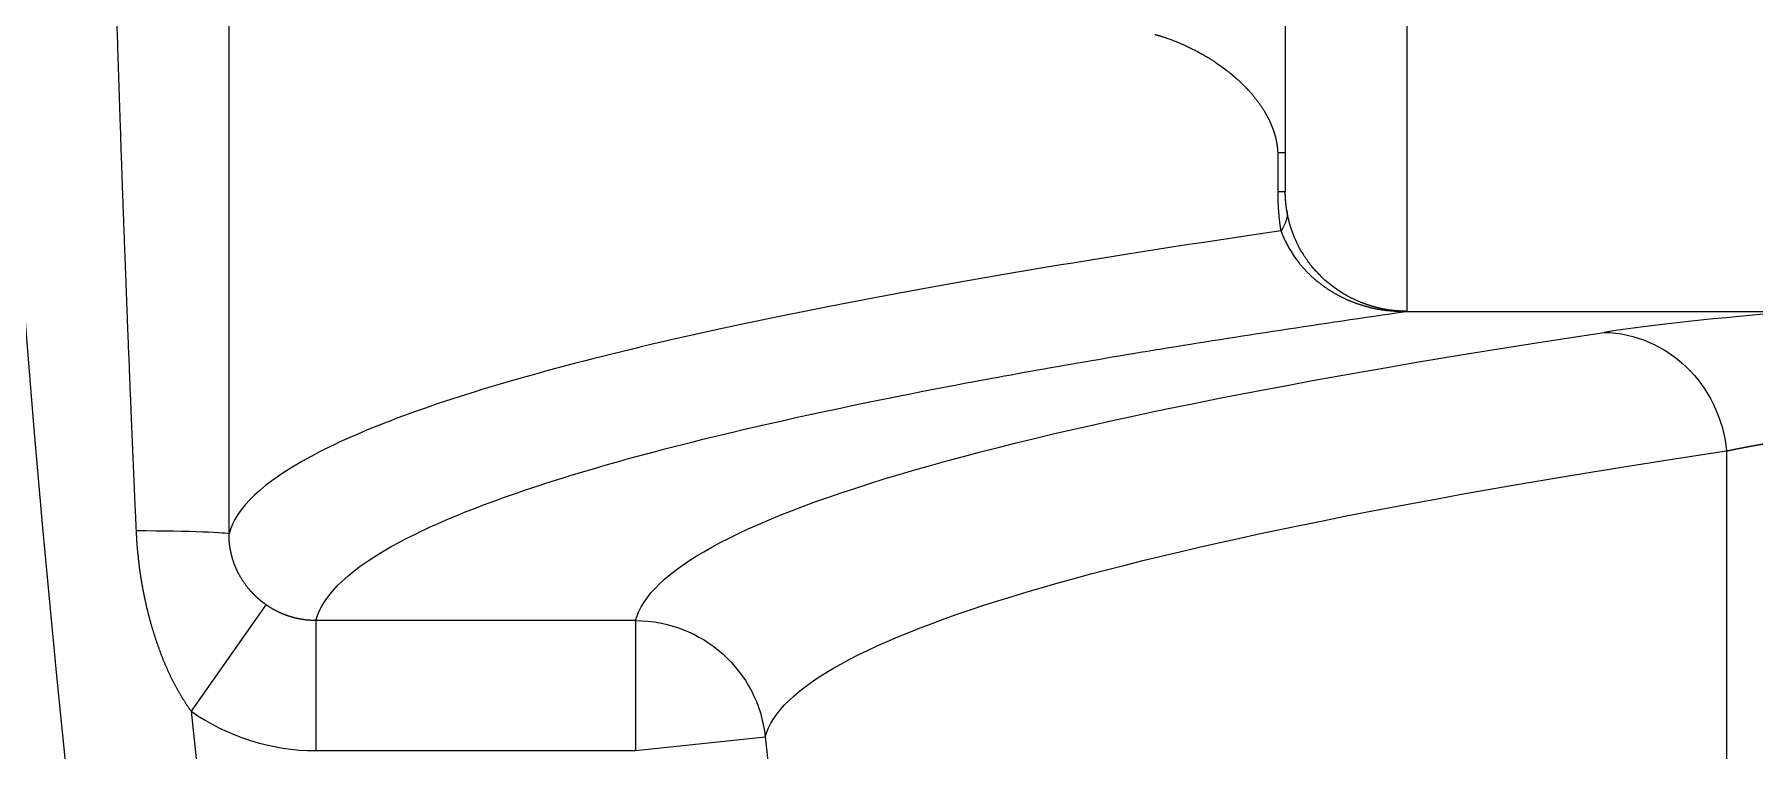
# Model space of a CAD drawing. Header units: millimetres. Extents: x 4664 to 8864, y -38 to 2932.
# Drawn here: x 8079.03 to 8096.26, y 2195.57 to 2202.75 of the extents above; entities that cross this region are included whole.
import ezdxf

# ---------------------------------------------------------------- set-up
doc = ezdxf.new("R2010")
doc.units = ezdxf.units.MM

msp = doc.modelspace()

# ---------------------------------------------------------------- linework, layer by layer
at = {"lineweight": 5}
for p, q in [((8092.779, 2199.975), (8092.779, 2228.386)), ((8091.56, 2227.187), (8091.56, 2201.174)), ((8091.56, 2201.564), (8091.484, 2201.564)), ((8091.484, 2201.564), (8091.484, 2201.174)), ((8091.56, 2201.174), (8091.484, 2201.174)), ((8095.98, 2198.576), (8095.98, 2154.059)), ((8081.351, 2197.034), (8080.601, 2195.967)), ((8081.852, 2196.876), (8081.852, 2195.571)), ((8085.053, 2196.876), (8081.852, 2196.876)), ((8085.053, 2196.876), (8085.053, 2195.571)), ((8081.852, 2195.571), (8085.053, 2195.571)), ((8085.053, 2195.571), (8086.351, 2195.709))]:
    msp.add_line(p, q, dxfattribs=at)
for radius, start, end in [(182.774, 159.96842, 200.03158), (181.468, 185.76036, 200.03158), (175.775, 186.0323, 200.00117)]:
    msp.add_arc((8261.153, 2214.181), radius, start, end, dxfattribs=at)
at = {"lineweight": 5, "extrusion": (0, 0, -1)}
for centre, major_axis, ratio, start_param, end_param in [((8090.285, 2200.78), (-1.29, -0.206), 0.402371, 3.144489, 3.519237), ((8092.717, 2198.672), (-0.028, -1.306), 0.064701, 3.195335, 3.203246), ((8092.771, 2200.844), (0.124, -0.862), 0.938236, 0.151845, 0.178655), ((8261.153, 2196.744), (176.118, 0), 0.052336, 3.15581, 3.475337), ((8094.753, 2198.46), (0.195, -1.291), 0.943527, 3.300231, 4.764875), ((8261.153, 2195.579), (-174.819, 0), 0.052336, 0.014217, 0.333745), ((8079.675, 2197.744), (-1.306, 0), 0.027253, 1.861945, 3.128005), ((8085.053, 2195.571), (1.26, -0.342), 0.998529, 4.447498, 5.912142)]:
    msp.add_ellipse(centre, major_axis=major_axis, ratio=ratio, start_param=start_param, end_param=end_param, dxfattribs=at)
at = {"lineweight": 5}
for points, knots in [([(8079.807, 2204.598), (8079.808, 2204.57), (8079.809, 2204.515), (8079.811, 2204.432), (8079.814, 2204.349), (8079.816, 2204.267), (8079.818, 2204.184), (8079.82, 2204.102), (8079.823, 2204.019), (8079.825, 2203.937), (8079.827, 2203.855), (8079.83, 2203.772), (8079.832, 2203.69), (8079.834, 2203.608), (8079.837, 2203.526), (8079.839, 2203.444), (8079.842, 2203.362), (8079.844, 2203.28), (8079.846, 2203.198), (8079.849, 2203.116), (8079.851, 2203.035), (8079.854, 2202.953), (8079.856, 2202.871), (8079.859, 2202.79), (8079.862, 2202.708), (8079.864, 2202.627), (8079.867, 2202.546), (8079.869, 2202.464), (8079.872, 2202.383), (8079.875, 2202.302), (8079.877, 2202.221), (8079.88, 2202.14), (8079.883, 2202.059), (8079.885, 2201.978), (8079.888, 2201.897), (8079.891, 2201.816), (8079.894, 2201.736), (8079.896, 2201.655), (8079.899, 2201.574), (8079.902, 2201.494), (8079.905, 2201.413), (8079.907, 2201.333), (8079.91, 2201.253), (8079.913, 2201.172), (8079.916, 2201.092), (8079.919, 2201.012), (8079.922, 2200.932), (8079.925, 2200.852), (8079.928, 2200.772), (8079.931, 2200.692), (8079.934, 2200.612), (8079.937, 2200.532), (8079.94, 2200.452), (8079.943, 2200.373), (8079.946, 2200.293), (8079.949, 2200.213), (8079.952, 2200.134), (8079.955, 2200.055), (8079.958, 2199.975), (8079.961, 2199.896), (8079.964, 2199.817), (8079.967, 2199.737), (8079.97, 2199.658), (8079.973, 2199.579), (8079.977, 2199.5), (8079.98, 2199.421), (8079.983, 2199.342), (8079.986, 2199.264), (8079.989, 2199.185), (8079.993, 2199.106), (8079.996, 2199.027), (8079.999, 2198.949), (8080.002, 2198.87), (8080.006, 2198.792), (8080.009, 2198.713), (8080.012, 2198.635), (8080.016, 2198.557), (8080.019, 2198.479), (8080.022, 2198.401), (8080.026, 2198.322), (8080.029, 2198.244), (8080.032, 2198.166), (8080.036, 2198.089), (8080.039, 2198.011), (8080.043, 2197.933), (8080.046, 2197.855), (8080.049, 2197.803), (8080.05, 2197.778)], [0, 0, 0, 0, 0.01214, 0.024271, 0.036393, 0.048506, 0.06061, 0.072705, 0.084792, 0.096869, 0.108937, 0.120996, 0.133046, 0.145088, 0.15712, 0.169144, 0.181158, 0.193164, 0.20516, 0.217148, 0.229126, 0.241096, 0.253057, 0.265009, 0.276951, 0.288885, 0.30081, 0.312726, 0.324633, 0.336532, 0.348421, 0.360301, 0.372172, 0.384035, 0.395888, 0.407733, 0.419569, 0.431395, 0.443213, 0.455022, 0.466822, 0.478613, 0.490395, 0.502168, 0.513932, 0.525688, 0.537434, 0.549172, 0.5609, 0.57262, 0.584331, 0.596033, 0.607726, 0.61941, 0.631085, 0.642751, 0.654409, 0.666057, 0.677697, 0.689328, 0.700949, 0.712562, 0.724166, 0.735762, 0.747348, 0.758925, 0.770494, 0.782053, 0.793604, 0.805146, 0.816679, 0.828203, 0.839718, 0.851224, 0.862722, 0.874211, 0.88569, 0.897161, 0.908623, 0.920076, 0.931521, 0.942956, 0.954382, 0.9658, 0.977209, 0.988609, 1, 1, 1, 1]), ([(8080.981, 2197.744), (8080.981, 2197.767), (8080.981, 2197.813), (8080.981, 2197.882), (8080.981, 2197.951), (8080.981, 2198.021), (8080.981, 2198.091), (8080.981, 2198.161), (8080.981, 2198.231), (8080.981, 2198.302), (8080.981, 2198.372), (8080.981, 2198.443), (8080.981, 2198.514), (8080.981, 2198.585), (8080.981, 2198.657), (8080.981, 2198.728), (8080.981, 2198.8), (8080.981, 2198.872), (8080.981, 2198.944), (8080.981, 2199.017), (8080.981, 2199.089), (8080.981, 2199.162), (8080.981, 2199.235), (8080.981, 2199.308), (8080.981, 2199.382), (8080.981, 2199.569), (8080.981, 2199.873), (8080.981, 2200.297), (8080.981, 2200.729), (8080.982, 2201.298), (8080.982, 2202.015), (8080.982, 2202.652), (8080.982, 2203.079), (8080.982, 2203.283), (8080.982, 2203.491), (8080.982, 2203.702), (8080.982, 2203.919), (8080.982, 2204.139), (8080.982, 2204.363), (8080.982, 2204.515), (8080.982, 2204.591)], [0, 0, 0, 0, 0.010091, 0.020211, 0.030359, 0.040535, 0.05074, 0.060972, 0.071233, 0.081523, 0.09184, 0.102186, 0.112561, 0.122963, 0.133394, 0.143853, 0.154341, 0.164856, 0.1754, 0.185973, 0.196573, 0.207202, 0.21786, 0.228545, 0.239259, 0.250001, 0.3106, 0.372466, 0.4356, 0.5, 0.621652, 0.75, 0.779093, 0.808802, 0.839127, 0.870069, 0.901627, 0.933802, 0.966593, 1, 1, 1, 1]), ([(8090.254, 2202.751), (8090.255, 2202.75), (8090.258, 2202.75), (8090.262, 2202.748), (8090.268, 2202.747), (8090.274, 2202.745), (8090.283, 2202.742), (8090.292, 2202.74), (8090.303, 2202.736), (8090.315, 2202.733), (8090.328, 2202.728), (8090.342, 2202.724), (8090.358, 2202.718), (8090.375, 2202.713), (8090.393, 2202.706), (8090.413, 2202.699), (8090.434, 2202.691), (8090.456, 2202.682), (8090.479, 2202.673), (8090.504, 2202.663), (8090.53, 2202.651), (8090.554, 2202.64), (8090.576, 2202.631), (8090.594, 2202.622), (8090.612, 2202.613), (8090.63, 2202.604), (8090.647, 2202.596), (8090.664, 2202.587), (8090.681, 2202.578), (8090.697, 2202.569), (8090.713, 2202.56), (8090.729, 2202.552), (8090.744, 2202.543), (8090.759, 2202.534), (8090.774, 2202.525), (8090.789, 2202.517), (8090.803, 2202.508), (8090.816, 2202.499), (8090.83, 2202.491), (8090.843, 2202.482), (8090.855, 2202.474), (8090.882, 2202.456), (8090.921, 2202.429), (8090.972, 2202.391), (8091.02, 2202.352), (8091.065, 2202.314), (8091.108, 2202.275), (8091.148, 2202.236), (8091.181, 2202.201), (8091.208, 2202.171), (8091.231, 2202.145), (8091.252, 2202.119), (8091.273, 2202.093), (8091.292, 2202.067), (8091.31, 2202.041), (8091.328, 2202.015), (8091.34, 2201.996), (8091.347, 2201.985), (8091.349, 2201.982), (8091.351, 2201.978), (8091.353, 2201.975), (8091.354, 2201.972), (8091.356, 2201.968), (8091.358, 2201.965), (8091.36, 2201.962), (8091.362, 2201.959), (8091.364, 2201.955), (8091.366, 2201.952), (8091.368, 2201.949), (8091.37, 2201.945), (8091.371, 2201.942), (8091.373, 2201.939), (8091.375, 2201.935), (8091.377, 2201.932), (8091.379, 2201.929), (8091.38, 2201.926), (8091.382, 2201.922), (8091.384, 2201.919), (8091.385, 2201.916), (8091.387, 2201.912), (8091.389, 2201.909), (8091.39, 2201.906), (8091.392, 2201.902), (8091.394, 2201.899), (8091.395, 2201.896), (8091.397, 2201.893), (8091.399, 2201.889), (8091.4, 2201.886), (8091.402, 2201.883), (8091.403, 2201.879), (8091.405, 2201.876), (8091.406, 2201.873), (8091.408, 2201.869), (8091.409, 2201.866), (8091.411, 2201.863), (8091.412, 2201.86), (8091.414, 2201.856), (8091.415, 2201.853), (8091.416, 2201.85), (8091.418, 2201.846), (8091.419, 2201.843), (8091.421, 2201.84), (8091.422, 2201.836), (8091.423, 2201.833), (8091.425, 2201.83), (8091.426, 2201.827), (8091.427, 2201.823), (8091.429, 2201.82), (8091.43, 2201.817), (8091.431, 2201.813), (8091.432, 2201.81), (8091.434, 2201.807), (8091.435, 2201.804), (8091.436, 2201.8), (8091.437, 2201.797), (8091.438, 2201.794), (8091.439, 2201.791), (8091.441, 2201.787), (8091.442, 2201.784), (8091.443, 2201.781), (8091.444, 2201.777), (8091.445, 2201.774), (8091.446, 2201.771), (8091.447, 2201.768), (8091.448, 2201.764), (8091.449, 2201.761), (8091.45, 2201.758), (8091.451, 2201.755), (8091.452, 2201.751), (8091.453, 2201.748), (8091.454, 2201.745), (8091.455, 2201.742), (8091.456, 2201.738), (8091.457, 2201.735), (8091.458, 2201.732), (8091.459, 2201.729), (8091.459, 2201.726), (8091.46, 2201.722), (8091.461, 2201.719), (8091.462, 2201.716), (8091.463, 2201.713), (8091.463, 2201.709), (8091.464, 2201.706), (8091.465, 2201.703), (8091.466, 2201.7), (8091.466, 2201.697), (8091.467, 2201.694), (8091.468, 2201.69), (8091.469, 2201.687), (8091.469, 2201.684), (8091.47, 2201.681), (8091.47, 2201.678), (8091.471, 2201.674), (8091.472, 2201.671), (8091.472, 2201.668), (8091.473, 2201.665), (8091.473, 2201.662), (8091.474, 2201.659), (8091.475, 2201.656), (8091.475, 2201.652), (8091.476, 2201.649), (8091.476, 2201.646), (8091.477, 2201.643), (8091.477, 2201.64), (8091.477, 2201.637), (8091.478, 2201.634), (8091.478, 2201.631), (8091.479, 2201.627), (8091.479, 2201.624), (8091.479, 2201.621), (8091.48, 2201.618), (8091.48, 2201.615), (8091.48, 2201.612), (8091.481, 2201.609), (8091.481, 2201.606), (8091.481, 2201.603), (8091.482, 2201.6), (8091.482, 2201.597), (8091.482, 2201.594), (8091.482, 2201.591), (8091.483, 2201.588), (8091.483, 2201.585), (8091.483, 2201.582), (8091.483, 2201.579), (8091.483, 2201.576), (8091.483, 2201.573), (8091.483, 2201.57), (8091.484, 2201.567), (8091.484, 2201.565), (8091.484, 2201.564)], [0, 0, 0, 0, 0.00255, 0.006145, 0.010785, 0.016471, 0.023202, 0.030979, 0.039801, 0.04967, 0.060586, 0.072549, 0.085559, 0.099617, 0.114723, 0.130878, 0.148082, 0.166336, 0.18564, 0.205996, 0.227403, 0.249862, 0.265012, 0.279882, 0.294472, 0.308783, 0.322814, 0.336565, 0.350035, 0.363226, 0.376136, 0.388766, 0.401115, 0.413184, 0.424971, 0.436478, 0.447705, 0.45865, 0.469314, 0.479697, 0.489799, 0.499619, 0.542288, 0.582644, 0.620688, 0.656417, 0.689831, 0.72093, 0.749714, 0.768005, 0.785533, 0.802298, 0.818302, 0.833546, 0.848031, 0.861757, 0.874729, 0.876324, 0.877909, 0.879483, 0.881046, 0.882599, 0.884141, 0.885672, 0.887193, 0.888703, 0.890203, 0.891692, 0.89317, 0.894638, 0.896095, 0.897542, 0.898978, 0.900403, 0.901818, 0.903223, 0.904616, 0.906, 0.907373, 0.908735, 0.910087, 0.911428, 0.912759, 0.914079, 0.915389, 0.916689, 0.917978, 0.919257, 0.920525, 0.921783, 0.92303, 0.924267, 0.925494, 0.92671, 0.927916, 0.929112, 0.930297, 0.931472, 0.932637, 0.933792, 0.934936, 0.93607, 0.937194, 0.938307, 0.939411, 0.940504, 0.941587, 0.94266, 0.943723, 0.944776, 0.945819, 0.946851, 0.947874, 0.948887, 0.949889, 0.950882, 0.951865, 0.952838, 0.953801, 0.954754, 0.955697, 0.956631, 0.957555, 0.958469, 0.959373, 0.960268, 0.961153, 0.962028, 0.962894, 0.96375, 0.964597, 0.965435, 0.966263, 0.967081, 0.967891, 0.968691, 0.969482, 0.970263, 0.971036, 0.971799, 0.972554, 0.973299, 0.974036, 0.974764, 0.975483, 0.976193, 0.976895, 0.977588, 0.978272, 0.978948, 0.979616, 0.980276, 0.980927, 0.98157, 0.982206, 0.982833, 0.983453, 0.984065, 0.984669, 0.985266, 0.985855, 0.986437, 0.987013, 0.987581, 0.988142, 0.988697, 0.989245, 0.989786, 0.990321, 0.990851, 0.991374, 0.991891, 0.992403, 0.99291, 0.993411, 0.993907, 0.994398, 0.994885, 0.995368, 0.995846, 0.99632, 0.996791, 0.997258, 0.997721, 0.998182, 0.99864, 0.999095, 0.999549, 1, 1, 1, 1]), ([(8091.484, 2201.174), (8091.484, 2201.173), (8091.484, 2201.17), (8091.484, 2201.166), (8091.484, 2201.161), (8091.484, 2201.157), (8091.484, 2201.152), (8091.484, 2201.148), (8091.484, 2201.144), (8091.484, 2201.139), (8091.484, 2201.135), (8091.484, 2201.131), (8091.484, 2201.126), (8091.484, 2201.122), (8091.484, 2201.117), (8091.484, 2201.113), (8091.484, 2201.109), (8091.485, 2201.104), (8091.485, 2201.1), (8091.485, 2201.095), (8091.485, 2201.091), (8091.485, 2201.087), (8091.485, 2201.082), (8091.485, 2201.078), (8091.486, 2201.073), (8091.486, 2201.069), (8091.486, 2201.065), (8091.486, 2201.06), (8091.486, 2201.056), (8091.487, 2201.052), (8091.487, 2201.047), (8091.487, 2201.043), (8091.487, 2201.038), (8091.488, 2201.034), (8091.488, 2201.03), (8091.488, 2201.025), (8091.488, 2201.021), (8091.489, 2201.016), (8091.489, 2201.012), (8091.489, 2201.008), (8091.489, 2201.003), (8091.49, 2200.999), (8091.49, 2200.994), (8091.49, 2200.99), (8091.491, 2200.986), (8091.491, 2200.981), (8091.491, 2200.977), (8091.492, 2200.971), (8091.492, 2200.964), (8091.493, 2200.955), (8091.494, 2200.946), (8091.495, 2200.937), (8091.496, 2200.928), (8091.496, 2200.92), (8091.497, 2200.911), (8091.498, 2200.902), (8091.499, 2200.893), (8091.5, 2200.885), (8091.501, 2200.876), (8091.502, 2200.867), (8091.503, 2200.858), (8091.505, 2200.85), (8091.506, 2200.841), (8091.507, 2200.832), (8091.508, 2200.824), (8091.509, 2200.815), (8091.511, 2200.806), (8091.512, 2200.798), (8091.513, 2200.789), (8091.514, 2200.783), (8091.514, 2200.78)], [0, 0, 0, 0, 0.010746, 0.021493, 0.032241, 0.042992, 0.053744, 0.064499, 0.075256, 0.086017, 0.09678, 0.107548, 0.118319, 0.129094, 0.139873, 0.150657, 0.161446, 0.17224, 0.18304, 0.193846, 0.204658, 0.215476, 0.2263, 0.237132, 0.247971, 0.258817, 0.269671, 0.280533, 0.291404, 0.302283, 0.313171, 0.324068, 0.334974, 0.345891, 0.356817, 0.367754, 0.378701, 0.389658, 0.400627, 0.411608, 0.4226, 0.433603, 0.444619, 0.455648, 0.466689, 0.477743, 0.48881, 0.499891, 0.522171, 0.544481, 0.566823, 0.589198, 0.611608, 0.634056, 0.656544, 0.679074, 0.701647, 0.724267, 0.746934, 0.769651, 0.79242, 0.815243, 0.838122, 0.861059, 0.884055, 0.907113, 0.930235, 0.953422, 0.976676, 1, 1, 1, 1]), ([(8091.575, 2200.985), (8091.575, 2200.986), (8091.575, 2200.987), (8091.574, 2200.99), (8091.574, 2200.992), (8091.573, 2200.995), (8091.573, 2200.997), (8091.573, 2201), (8091.572, 2201.002), (8091.572, 2201.005), (8091.572, 2201.008), (8091.571, 2201.01), (8091.571, 2201.013), (8091.571, 2201.015), (8091.57, 2201.018), (8091.57, 2201.02), (8091.57, 2201.023), (8091.569, 2201.025), (8091.569, 2201.028), (8091.569, 2201.03), (8091.568, 2201.033), (8091.568, 2201.035), (8091.568, 2201.038), (8091.567, 2201.04), (8091.567, 2201.043), (8091.567, 2201.046), (8091.567, 2201.048), (8091.566, 2201.051), (8091.566, 2201.053), (8091.566, 2201.056), (8091.566, 2201.058), (8091.565, 2201.061), (8091.565, 2201.063), (8091.565, 2201.066), (8091.565, 2201.068), (8091.564, 2201.071), (8091.564, 2201.073), (8091.564, 2201.076), (8091.564, 2201.078), (8091.564, 2201.081), (8091.563, 2201.084), (8091.563, 2201.086), (8091.563, 2201.089), (8091.563, 2201.091), (8091.563, 2201.094), (8091.563, 2201.096), (8091.562, 2201.099), (8091.562, 2201.101), (8091.562, 2201.104), (8091.562, 2201.106), (8091.562, 2201.109), (8091.562, 2201.111), (8091.562, 2201.114), (8091.561, 2201.116), (8091.561, 2201.119), (8091.561, 2201.121), (8091.561, 2201.124), (8091.561, 2201.127), (8091.561, 2201.129), (8091.561, 2201.132), (8091.561, 2201.134), (8091.561, 2201.137), (8091.561, 2201.139), (8091.56, 2201.142), (8091.56, 2201.144), (8091.56, 2201.147), (8091.56, 2201.149), (8091.56, 2201.152), (8091.56, 2201.154), (8091.56, 2201.157), (8091.56, 2201.159), (8091.56, 2201.162), (8091.56, 2201.164), (8091.56, 2201.167), (8091.56, 2201.169), (8091.56, 2201.172), (8091.56, 2201.174), (8091.56, 2201.174)], [0, 0, 0, 0, 0.016034, 0.03197, 0.047809, 0.063552, 0.079199, 0.094751, 0.110209, 0.125575, 0.140848, 0.156029, 0.17112, 0.186121, 0.201034, 0.215858, 0.230596, 0.245248, 0.259814, 0.274297, 0.288696, 0.303013, 0.317249, 0.331405, 0.345482, 0.359481, 0.373403, 0.387249, 0.401021, 0.414719, 0.428345, 0.441899, 0.455383, 0.468799, 0.482146, 0.495428, 0.508644, 0.521796, 0.534885, 0.547913, 0.560881, 0.573791, 0.586643, 0.599439, 0.61218, 0.624868, 0.637504, 0.650089, 0.662626, 0.675115, 0.687558, 0.699956, 0.712312, 0.724625, 0.736899, 0.749134, 0.761332, 0.773495, 0.785623, 0.79772, 0.809786, 0.821822, 0.833832, 0.845815, 0.857774, 0.869711, 0.881627, 0.893523, 0.905402, 0.917265, 0.929114, 0.94095, 0.952775, 0.964591, 0.976399, 0.988202, 1, 1, 1, 1]), ([(8092.749, 2199.976), (8092.747, 2199.976), (8092.745, 2199.976), (8092.74, 2199.976), (8092.736, 2199.976), (8092.732, 2199.976), (8092.727, 2199.976), (8092.723, 2199.976), (8092.718, 2199.977), (8092.713, 2199.977), (8092.708, 2199.977), (8092.703, 2199.977), (8092.698, 2199.978), (8092.693, 2199.978), (8092.688, 2199.978), (8092.683, 2199.979), (8092.677, 2199.979), (8092.672, 2199.98), (8092.666, 2199.98), (8092.66, 2199.981), (8092.655, 2199.981), (8092.649, 2199.982), (8092.643, 2199.982), (8092.634, 2199.983), (8092.624, 2199.985), (8092.611, 2199.986), (8092.6, 2199.988), (8092.589, 2199.989), (8092.579, 2199.991), (8092.57, 2199.992), (8092.562, 2199.994), (8092.554, 2199.995), (8092.548, 2199.996), (8092.542, 2199.998), (8092.538, 2199.998), (8092.534, 2199.999), (8092.53, 2200), (8092.528, 2200), (8092.526, 2200.001), (8092.524, 2200.001), (8092.521, 2200.002), (8092.518, 2200.002), (8092.516, 2200.003), (8092.513, 2200.004), (8092.51, 2200.004), (8092.508, 2200.005), (8092.505, 2200.005), (8092.502, 2200.006), (8092.5, 2200.007), (8092.497, 2200.007), (8092.494, 2200.008), (8092.492, 2200.008), (8092.489, 2200.009), (8092.487, 2200.01), (8092.484, 2200.01), (8092.481, 2200.011), (8092.479, 2200.012), (8092.476, 2200.012), (8092.474, 2200.013), (8092.471, 2200.014), (8092.469, 2200.014), (8092.466, 2200.015), (8092.464, 2200.016), (8092.461, 2200.016), (8092.459, 2200.017), (8092.456, 2200.018), (8092.454, 2200.018), (8092.451, 2200.019), (8092.449, 2200.02), (8092.446, 2200.02), (8092.444, 2200.021), (8092.441, 2200.022), (8092.439, 2200.022), (8092.436, 2200.023), (8092.434, 2200.024), (8092.431, 2200.024), (8092.429, 2200.025), (8092.427, 2200.026), (8092.424, 2200.027), (8092.422, 2200.027), (8092.419, 2200.028), (8092.417, 2200.029), (8092.415, 2200.029), (8092.412, 2200.03), (8092.41, 2200.031), (8092.408, 2200.032), (8092.405, 2200.032), (8092.403, 2200.033), (8092.401, 2200.034), (8092.398, 2200.035), (8092.396, 2200.035), (8092.394, 2200.036), (8092.392, 2200.037), (8092.389, 2200.038), (8092.387, 2200.038), (8092.385, 2200.039), (8092.382, 2200.04), (8092.38, 2200.041), (8092.378, 2200.041), (8092.376, 2200.042), (8092.373, 2200.043), (8092.371, 2200.044), (8092.369, 2200.045), (8092.367, 2200.045), (8092.365, 2200.046), (8092.362, 2200.047), (8092.36, 2200.048), (8092.358, 2200.048), (8092.356, 2200.049), (8092.354, 2200.05), (8092.352, 2200.051), (8092.35, 2200.052), (8092.347, 2200.052), (8092.345, 2200.053), (8092.343, 2200.054), (8092.341, 2200.055), (8092.339, 2200.056), (8092.337, 2200.056), (8092.335, 2200.057), (8092.333, 2200.058), (8092.331, 2200.059), (8092.329, 2200.06), (8092.327, 2200.06), (8092.325, 2200.061), (8092.322, 2200.062), (8092.32, 2200.063), (8092.318, 2200.064), (8092.316, 2200.064), (8092.314, 2200.065), (8092.283, 2200.078), (8092.225, 2200.105), (8092.143, 2200.149), (8092.069, 2200.198), (8092.003, 2200.248), (8091.945, 2200.298), (8091.896, 2200.347), (8091.853, 2200.393), (8091.813, 2200.441), (8091.778, 2200.489), (8091.745, 2200.537), (8091.716, 2200.585), (8091.697, 2200.62), (8091.686, 2200.641), (8091.682, 2200.649), (8091.678, 2200.657), (8091.675, 2200.665), (8091.671, 2200.673), (8091.667, 2200.681), (8091.664, 2200.689), (8091.66, 2200.697), (8091.657, 2200.705), (8091.653, 2200.713), (8091.65, 2200.721), (8091.647, 2200.728), (8091.644, 2200.736), (8091.641, 2200.744), (8091.638, 2200.752), (8091.635, 2200.76), (8091.632, 2200.768), (8091.629, 2200.775), (8091.626, 2200.783), (8091.623, 2200.791), (8091.621, 2200.799), (8091.618, 2200.806), (8091.616, 2200.814), (8091.613, 2200.822), (8091.611, 2200.829), (8091.609, 2200.837), (8091.606, 2200.845), (8091.604, 2200.852), (8091.602, 2200.86), (8091.6, 2200.867), (8091.598, 2200.875), (8091.596, 2200.882), (8091.594, 2200.89), (8091.593, 2200.897), (8091.591, 2200.905), (8091.589, 2200.912), (8091.587, 2200.919), (8091.586, 2200.927), (8091.584, 2200.934), (8091.583, 2200.941), (8091.581, 2200.949), (8091.58, 2200.956), (8091.579, 2200.963), (8091.577, 2200.97), (8091.576, 2200.978), (8091.575, 2200.982), (8091.575, 2200.985)], [0, 0, 0, 0, 0.0023, 0.004653, 0.007057, 0.009514, 0.012022, 0.014583, 0.017196, 0.019861, 0.022578, 0.025347, 0.028169, 0.031043, 0.033969, 0.036947, 0.039978, 0.043061, 0.046196, 0.049384, 0.052624, 0.055916, 0.059261, 0.062658, 0.07014, 0.077145, 0.083675, 0.089729, 0.095306, 0.100409, 0.105035, 0.109185, 0.11286, 0.116058, 0.118781, 0.121028, 0.1228, 0.124095, 0.124914, 0.126459, 0.128, 0.129537, 0.131071, 0.1326, 0.134126, 0.135648, 0.137167, 0.138681, 0.140192, 0.141699, 0.143202, 0.144702, 0.146198, 0.14769, 0.149178, 0.150663, 0.152143, 0.15362, 0.155094, 0.156563, 0.158029, 0.159491, 0.160949, 0.162404, 0.163854, 0.165301, 0.166745, 0.168184, 0.16962, 0.171052, 0.17248, 0.173904, 0.175325, 0.176742, 0.178155, 0.179564, 0.18097, 0.182372, 0.18377, 0.185165, 0.186555, 0.187942, 0.189325, 0.190705, 0.19208, 0.193452, 0.19482, 0.196185, 0.197545, 0.198902, 0.200255, 0.201605, 0.20295, 0.204292, 0.20563, 0.206964, 0.208295, 0.209622, 0.210945, 0.212264, 0.21358, 0.214892, 0.2162, 0.217504, 0.218805, 0.220102, 0.221395, 0.222684, 0.22397, 0.225252, 0.22653, 0.227804, 0.229075, 0.230342, 0.231605, 0.232864, 0.23412, 0.235371, 0.23662, 0.237864, 0.239105, 0.240341, 0.241575, 0.242804, 0.24403, 0.245252, 0.24647, 0.247684, 0.248895, 0.250102, 0.304621, 0.356821, 0.406729, 0.454377, 0.4998, 0.537529, 0.574524, 0.61081, 0.646417, 0.681375, 0.715714, 0.749469, 0.755056, 0.760635, 0.766205, 0.771767, 0.77732, 0.782866, 0.788404, 0.793934, 0.799456, 0.804971, 0.810479, 0.81598, 0.821474, 0.826962, 0.832443, 0.837917, 0.843385, 0.848847, 0.854304, 0.859754, 0.865199, 0.870638, 0.876073, 0.881502, 0.886926, 0.892346, 0.897761, 0.903171, 0.908578, 0.91398, 0.919378, 0.924773, 0.930164, 0.935552, 0.940936, 0.946318, 0.951696, 0.957072, 0.962445, 0.967816, 0.973184, 0.978551, 0.983916, 0.989279, 0.99464, 1, 1, 1, 1]), ([(8091.514, 2200.78), (8089.842, 2200.537), (8088.363, 2200.29), (8085.8, 2199.791), (8084.716, 2199.539), (8082.953, 2199.031), (8082.272, 2198.774), (8081.32, 2198.26), (8081.048, 2198.002), (8080.981, 2197.744)], [0, 0, 0, 0, 0.25, 0.25, 0.5, 0.5, 0.75, 0.75, 1, 1, 1, 1]), ([(8091.515, 2200.78), (8091.515, 2200.78), (8091.515, 2200.78), (8091.515, 2200.78), (8091.516, 2200.779), (8091.516, 2200.779), (8091.516, 2200.778), (8091.517, 2200.777), (8091.517, 2200.776), (8091.518, 2200.774), (8091.518, 2200.773), (8091.519, 2200.771), (8091.52, 2200.769), (8091.521, 2200.766), (8091.522, 2200.764), (8091.523, 2200.761), (8091.524, 2200.759), (8091.525, 2200.756), (8091.526, 2200.753), (8091.528, 2200.749), (8091.529, 2200.746), (8091.533, 2200.737), (8091.539, 2200.722), (8091.551, 2200.696), (8091.567, 2200.664), (8091.588, 2200.624), (8091.611, 2200.584), (8091.636, 2200.545), (8091.662, 2200.508), (8091.687, 2200.475), (8091.71, 2200.445), (8091.733, 2200.418), (8091.757, 2200.391), (8091.782, 2200.365), (8091.807, 2200.34), (8091.833, 2200.316), (8091.86, 2200.292), (8091.887, 2200.27), (8091.915, 2200.248), (8091.943, 2200.227), (8091.965, 2200.212), (8091.981, 2200.201), (8091.99, 2200.195), (8091.999, 2200.189), (8092.009, 2200.183), (8092.018, 2200.177), (8092.028, 2200.171), (8092.037, 2200.166), (8092.047, 2200.16), (8092.056, 2200.154), (8092.066, 2200.149), (8092.076, 2200.144), (8092.086, 2200.138), (8092.095, 2200.133), (8092.105, 2200.128), (8092.115, 2200.123), (8092.125, 2200.118), (8092.135, 2200.113), (8092.145, 2200.108), (8092.155, 2200.103), (8092.166, 2200.098), (8092.176, 2200.094), (8092.186, 2200.089), (8092.196, 2200.085), (8092.207, 2200.08), (8092.217, 2200.076), (8092.227, 2200.072), (8092.238, 2200.068), (8092.248, 2200.064), (8092.259, 2200.06), (8092.269, 2200.056), (8092.28, 2200.052), (8092.29, 2200.049), (8092.301, 2200.045), (8092.311, 2200.042), (8092.322, 2200.038), (8092.333, 2200.035), (8092.343, 2200.032), (8092.354, 2200.029), (8092.365, 2200.026), (8092.375, 2200.023), (8092.386, 2200.02), (8092.397, 2200.017), (8092.408, 2200.014), (8092.418, 2200.012), (8092.429, 2200.009), (8092.44, 2200.007), (8092.451, 2200.005), (8092.461, 2200.002), (8092.472, 2200), (8092.483, 2199.998), (8092.494, 2199.996), (8092.505, 2199.995), (8092.515, 2199.993), (8092.526, 2199.991), (8092.537, 2199.989), (8092.548, 2199.988), (8092.558, 2199.987), (8092.569, 2199.985), (8092.58, 2199.984), (8092.591, 2199.983), (8092.601, 2199.982), (8092.612, 2199.981), (8092.623, 2199.98), (8092.633, 2199.979), (8092.644, 2199.978), (8092.655, 2199.977), (8092.665, 2199.977), (8092.676, 2199.976), (8092.686, 2199.976), (8092.697, 2199.976), (8092.708, 2199.975), (8092.718, 2199.975), (8092.729, 2199.975), (8092.739, 2199.975), (8092.746, 2199.975), (8092.749, 2199.975)], [0, 0, 0, 0, 0.000082, 0.00032, 0.000713, 0.001262, 0.001967, 0.002827, 0.003844, 0.005017, 0.006346, 0.007831, 0.009473, 0.011272, 0.013228, 0.015341, 0.017612, 0.020041, 0.022628, 0.025374, 0.028279, 0.031343, 0.047079, 0.062675, 0.094878, 0.125239, 0.159035, 0.191157, 0.221547, 0.250158, 0.273694, 0.297092, 0.32034, 0.343429, 0.366349, 0.389091, 0.411646, 0.434006, 0.456161, 0.478106, 0.499833, 0.506714, 0.513593, 0.520471, 0.527348, 0.534222, 0.541094, 0.547964, 0.554832, 0.561697, 0.568559, 0.575418, 0.582273, 0.589125, 0.595974, 0.602818, 0.609659, 0.616495, 0.623326, 0.630153, 0.636976, 0.643793, 0.650605, 0.657411, 0.664212, 0.671007, 0.677797, 0.68458, 0.691356, 0.698127, 0.70489, 0.711647, 0.718397, 0.725139, 0.731874, 0.738602, 0.745322, 0.752034, 0.758738, 0.765434, 0.772122, 0.778802, 0.785472, 0.792134, 0.798788, 0.805432, 0.812067, 0.818693, 0.825309, 0.831916, 0.838513, 0.8451, 0.851678, 0.858245, 0.864803, 0.87135, 0.877887, 0.884413, 0.890929, 0.897434, 0.903929, 0.910412, 0.916885, 0.923347, 0.929797, 0.936237, 0.942665, 0.949081, 0.955487, 0.961881, 0.968263, 0.974634, 0.980993, 0.987341, 0.993676, 1, 1, 1, 1]), ([(8081.852, 2196.876), (8081.921, 2197.14), (8082.203, 2197.403), (8083.19, 2197.928), (8083.895, 2198.19), (8085.724, 2198.709), (8086.847, 2198.966), (8088.84, 2199.348), (8089.556, 2199.474), (8091.088, 2199.725), (8091.908, 2199.85), (8092.771, 2199.974)], [0, 0, 0, 0, 0.25, 0.25, 0.5, 0.5, 0.75, 0.75, 0.875, 0.875, 1, 1, 1, 1]), ([(8092.779, 2199.975), (8092.778, 2199.975), (8092.777, 2199.975), (8092.767, 2199.975), (8092.758, 2199.975), (8092.749, 2199.976)], [0, 0, 0, 0, 0.093825, 0.093825, 1, 1, 1, 1]), ([(8095.98, 2198.576), (8095.982, 2198.576), (8095.986, 2198.577), (8095.993, 2198.579), (8096, 2198.58), (8096.007, 2198.581), (8096.014, 2198.583), (8096.021, 2198.584), (8096.027, 2198.586), (8096.034, 2198.587), (8096.041, 2198.588), (8096.048, 2198.59), (8096.055, 2198.591), (8096.062, 2198.593), (8096.069, 2198.594), (8096.076, 2198.595), (8096.084, 2198.597), (8096.091, 2198.598), (8096.098, 2198.6), (8096.105, 2198.601), (8096.112, 2198.602), (8096.119, 2198.604), (8096.126, 2198.605), (8096.134, 2198.607), (8096.141, 2198.608), (8096.148, 2198.609), (8096.156, 2198.611), (8096.163, 2198.612), (8096.17, 2198.614), (8096.178, 2198.615), (8096.185, 2198.616), (8096.192, 2198.618), (8096.2, 2198.619), (8096.207, 2198.621), (8096.215, 2198.622), (8096.222, 2198.623), (8096.23, 2198.625), (8096.237, 2198.626), (8096.245, 2198.627), (8096.252, 2198.629), (8096.26, 2198.63), (8096.268, 2198.632), (8096.275, 2198.633), (8096.283, 2198.634), (8096.291, 2198.636), (8096.298, 2198.637), (8096.306, 2198.639), (8096.314, 2198.64), (8096.322, 2198.641), (8096.33, 2198.643), (8096.337, 2198.644), (8096.345, 2198.645), (8096.353, 2198.647), (8096.361, 2198.648), (8096.369, 2198.65), (8096.377, 2198.651), (8096.385, 2198.652), (8096.393, 2198.654), (8096.401, 2198.655), (8096.409, 2198.656), (8096.417, 2198.658), (8096.425, 2198.659), (8096.433, 2198.66), (8096.441, 2198.662), (8096.449, 2198.663), (8096.457, 2198.665), (8096.465, 2198.666), (8096.474, 2198.667), (8096.482, 2198.669), (8096.49, 2198.67), (8096.498, 2198.671), (8096.507, 2198.673), (8096.515, 2198.674), (8096.523, 2198.675), (8096.532, 2198.677), (8096.54, 2198.678), (8096.548, 2198.68), (8096.557, 2198.681), (8096.565, 2198.682), (8096.574, 2198.684), (8096.582, 2198.685), (8096.591, 2198.686), (8096.599, 2198.688), (8096.608, 2198.689), (8096.616, 2198.69), (8096.625, 2198.692), (8096.633, 2198.693), (8096.642, 2198.694), (8096.651, 2198.696), (8096.659, 2198.697), (8096.668, 2198.698), (8096.677, 2198.7), (8096.686, 2198.701), (8096.694, 2198.702), (8096.703, 2198.704), (8096.712, 2198.705), (8096.721, 2198.706), (8096.73, 2198.708), (8096.738, 2198.709), (8096.747, 2198.71), (8096.756, 2198.712), (8096.765, 2198.713), (8096.774, 2198.714), (8096.783, 2198.716), (8096.792, 2198.717), (8096.801, 2198.718), (8096.81, 2198.72), (8096.819, 2198.721), (8096.828, 2198.722), (8096.837, 2198.724), (8096.846, 2198.725), (8096.856, 2198.726), (8096.865, 2198.728), (8096.874, 2198.729), (8096.883, 2198.73), (8096.892, 2198.732), (8096.902, 2198.733), (8096.911, 2198.734), (8096.92, 2198.736), (8096.93, 2198.737), (8096.939, 2198.738), (8096.948, 2198.74), (8096.958, 2198.741), (8096.967, 2198.742), (8096.976, 2198.744), (8096.986, 2198.745), (8096.995, 2198.746), (8097.005, 2198.748), (8097.014, 2198.749), (8097.024, 2198.75), (8097.033, 2198.751), (8097.043, 2198.753), (8097.053, 2198.754), (8097.062, 2198.755), (8097.072, 2198.757), (8097.081, 2198.758), (8097.091, 2198.759), (8097.101, 2198.761), (8097.111, 2198.762), (8097.12, 2198.763), (8097.13, 2198.764), (8097.14, 2198.766), (8097.15, 2198.767), (8097.16, 2198.768), (8097.169, 2198.77), (8097.179, 2198.771), (8097.189, 2198.772), (8097.199, 2198.774), (8097.209, 2198.775), (8097.219, 2198.776), (8097.229, 2198.777), (8097.239, 2198.779), (8097.249, 2198.78), (8097.259, 2198.781), (8097.269, 2198.783), (8097.279, 2198.784), (8097.289, 2198.785), (8097.299, 2198.786), (8097.31, 2198.788), (8097.32, 2198.789), (8097.33, 2198.79), (8097.34, 2198.792), (8097.35, 2198.793), (8097.361, 2198.794), (8097.371, 2198.795), (8097.381, 2198.797), (8097.391, 2198.798), (8097.402, 2198.799), (8097.412, 2198.8), (8097.423, 2198.802), (8097.433, 2198.803), (8097.443, 2198.804), (8097.454, 2198.806), (8097.464, 2198.807), (8097.475, 2198.808), (8097.485, 2198.809), (8097.496, 2198.811), (8097.506, 2198.812), (8097.517, 2198.813), (8097.527, 2198.814), (8097.538, 2198.816), (8097.549, 2198.817), (8097.559, 2198.818), (8097.57, 2198.819), (8097.581, 2198.821), (8097.591, 2198.822), (8097.602, 2198.823), (8097.613, 2198.825), (8097.624, 2198.826), (8097.635, 2198.827), (8097.645, 2198.828), (8097.656, 2198.83), (8097.667, 2198.831), (8097.678, 2198.832), (8097.689, 2198.833), (8097.7, 2198.835), (8097.711, 2198.836), (8097.722, 2198.837), (8097.733, 2198.838), (8097.744, 2198.839), (8097.755, 2198.841), (8097.762, 2198.842), (8097.766, 2198.842)], [0, 0, 0, 0, 0.004981, 0.009962, 0.014943, 0.019924, 0.024905, 0.029887, 0.034869, 0.039851, 0.044833, 0.049815, 0.054798, 0.059781, 0.064764, 0.069747, 0.07473, 0.079714, 0.084698, 0.089682, 0.094666, 0.09965, 0.104635, 0.10962, 0.114605, 0.11959, 0.124575, 0.129561, 0.134546, 0.139532, 0.144518, 0.149505, 0.154491, 0.159478, 0.164465, 0.169452, 0.174439, 0.179427, 0.184414, 0.189402, 0.19439, 0.199379, 0.204367, 0.209356, 0.214345, 0.219334, 0.224323, 0.229312, 0.234302, 0.239292, 0.244282, 0.249272, 0.254262, 0.259253, 0.264244, 0.269235, 0.274226, 0.279217, 0.284209, 0.289201, 0.294193, 0.299185, 0.304177, 0.30917, 0.314162, 0.319155, 0.324148, 0.329142, 0.334135, 0.339129, 0.344123, 0.349117, 0.354111, 0.359106, 0.3641, 0.369095, 0.37409, 0.379085, 0.384081, 0.389076, 0.394072, 0.399068, 0.404065, 0.409061, 0.414058, 0.419054, 0.424051, 0.429048, 0.434046, 0.439043, 0.444041, 0.449039, 0.454037, 0.459036, 0.464034, 0.469033, 0.474032, 0.479031, 0.48403, 0.48903, 0.494029, 0.499029, 0.504029, 0.50903, 0.51403, 0.519031, 0.524032, 0.529033, 0.534034, 0.539035, 0.544037, 0.549039, 0.554041, 0.559043, 0.564045, 0.569048, 0.574051, 0.579054, 0.584057, 0.58906, 0.594064, 0.599068, 0.604072, 0.609076, 0.61408, 0.619085, 0.624089, 0.629094, 0.634099, 0.639105, 0.64411, 0.649116, 0.654122, 0.659128, 0.664134, 0.669141, 0.674147, 0.679154, 0.684161, 0.689168, 0.694176, 0.699184, 0.704191, 0.709199, 0.714208, 0.719216, 0.724225, 0.729233, 0.734242, 0.739252, 0.744261, 0.749271, 0.75428, 0.75929, 0.764301, 0.769311, 0.774322, 0.779332, 0.784343, 0.789354, 0.794366, 0.799377, 0.804389, 0.809401, 0.814413, 0.819425, 0.824438, 0.829451, 0.834464, 0.839477, 0.84449, 0.849503, 0.854517, 0.859531, 0.864545, 0.869559, 0.874574, 0.879589, 0.884603, 0.889619, 0.894634, 0.899649, 0.904665, 0.909681, 0.914697, 0.919713, 0.92473, 0.929746, 0.934763, 0.93978, 0.944797, 0.949815, 0.954832, 0.95985, 0.964868, 0.969886, 0.974905, 0.979924, 0.984942, 0.989961, 0.994981, 1, 1, 1, 1]), ([(8080.05, 2197.778), (8080.05, 2197.774), (8080.05, 2197.768), (8080.051, 2197.759), (8080.051, 2197.75), (8080.052, 2197.741), (8080.052, 2197.732), (8080.053, 2197.723), (8080.053, 2197.714), (8080.054, 2197.705), (8080.054, 2197.695), (8080.055, 2197.686), (8080.055, 2197.677), (8080.056, 2197.668), (8080.057, 2197.659), (8080.057, 2197.65), (8080.058, 2197.641), (8080.059, 2197.632), (8080.059, 2197.623), (8080.06, 2197.614), (8080.061, 2197.605), (8080.062, 2197.596), (8080.062, 2197.587), (8080.063, 2197.578), (8080.064, 2197.569), (8080.065, 2197.56), (8080.066, 2197.551), (8080.067, 2197.542), (8080.068, 2197.533), (8080.069, 2197.524), (8080.07, 2197.515), (8080.07, 2197.506), (8080.071, 2197.497), (8080.072, 2197.488), (8080.073, 2197.479), (8080.075, 2197.47), (8080.076, 2197.461), (8080.077, 2197.452), (8080.078, 2197.443), (8080.079, 2197.434), (8080.08, 2197.425), (8080.081, 2197.416), (8080.082, 2197.407), (8080.083, 2197.398), (8080.085, 2197.39), (8080.086, 2197.381), (8080.087, 2197.372), (8080.088, 2197.363), (8080.09, 2197.354), (8080.091, 2197.345), (8080.092, 2197.336), (8080.094, 2197.327), (8080.095, 2197.319), (8080.096, 2197.31), (8080.098, 2197.301), (8080.099, 2197.292), (8080.101, 2197.283), (8080.102, 2197.274), (8080.104, 2197.266), (8080.105, 2197.257), (8080.107, 2197.248), (8080.108, 2197.239), (8080.11, 2197.23), (8080.111, 2197.222), (8080.113, 2197.213), (8080.114, 2197.204), (8080.116, 2197.195), (8080.118, 2197.186), (8080.119, 2197.178), (8080.121, 2197.169), (8080.123, 2197.16), (8080.124, 2197.151), (8080.126, 2197.143), (8080.128, 2197.134), (8080.13, 2197.125), (8080.131, 2197.117), (8080.133, 2197.108), (8080.135, 2197.099), (8080.137, 2197.091), (8080.139, 2197.082), (8080.141, 2197.073), (8080.143, 2197.064), (8080.145, 2197.056), (8080.146, 2197.047), (8080.148, 2197.038), (8080.15, 2197.03), (8080.152, 2197.021), (8080.154, 2197.013), (8080.156, 2197.004), (8080.159, 2196.995), (8080.161, 2196.987), (8080.163, 2196.978), (8080.165, 2196.969), (8080.167, 2196.961), (8080.169, 2196.952), (8080.171, 2196.944), (8080.173, 2196.935), (8080.176, 2196.926), (8080.178, 2196.918), (8080.18, 2196.909), (8080.182, 2196.901), (8080.185, 2196.892), (8080.187, 2196.884), (8080.189, 2196.875), (8080.192, 2196.867), (8080.194, 2196.858), (8080.196, 2196.85), (8080.199, 2196.841), (8080.202, 2196.83), (8080.206, 2196.817), (8080.21, 2196.801), (8080.215, 2196.786), (8080.22, 2196.771), (8080.224, 2196.755), (8080.229, 2196.74), (8080.234, 2196.725), (8080.239, 2196.71), (8080.243, 2196.695), (8080.248, 2196.68), (8080.253, 2196.665), (8080.258, 2196.651), (8080.263, 2196.636), (8080.269, 2196.621), (8080.274, 2196.607), (8080.279, 2196.592), (8080.284, 2196.578), (8080.29, 2196.564), (8080.295, 2196.549), (8080.3, 2196.535), (8080.306, 2196.521), (8080.311, 2196.507), (8080.317, 2196.493), (8080.322, 2196.479), (8080.328, 2196.466), (8080.334, 2196.452), (8080.339, 2196.438), (8080.345, 2196.425), (8080.351, 2196.411), (8080.357, 2196.398), (8080.363, 2196.385), (8080.369, 2196.371), (8080.375, 2196.358), (8080.381, 2196.345), (8080.387, 2196.332), (8080.393, 2196.319), (8080.4, 2196.306), (8080.406, 2196.294), (8080.412, 2196.281), (8080.419, 2196.268), (8080.425, 2196.256), (8080.431, 2196.243), (8080.438, 2196.231), (8080.445, 2196.219), (8080.451, 2196.206), (8080.458, 2196.194), (8080.465, 2196.182), (8080.471, 2196.17), (8080.478, 2196.158), (8080.485, 2196.146), (8080.492, 2196.135), (8080.499, 2196.123), (8080.506, 2196.111), (8080.513, 2196.1), (8080.52, 2196.088), (8080.527, 2196.077), (8080.534, 2196.066), (8080.542, 2196.054), (8080.549, 2196.043), (8080.556, 2196.032), (8080.564, 2196.021), (8080.571, 2196.01), (8080.578, 2195.999), (8080.586, 2195.988), (8080.594, 2195.978), (8080.599, 2195.971), (8080.601, 2195.967)], [0, 0, 0, 0, 0.004773, 0.009544, 0.014312, 0.019078, 0.023841, 0.028601, 0.033359, 0.038114, 0.042867, 0.047618, 0.052366, 0.057111, 0.061854, 0.066595, 0.071334, 0.07607, 0.080804, 0.085535, 0.090264, 0.094991, 0.099716, 0.104439, 0.109159, 0.113877, 0.118593, 0.123307, 0.128019, 0.132729, 0.137437, 0.142142, 0.146846, 0.151548, 0.156248, 0.160945, 0.165641, 0.170335, 0.175027, 0.179718, 0.184406, 0.189093, 0.193777, 0.19846, 0.203142, 0.207821, 0.212499, 0.217175, 0.22185, 0.226523, 0.231194, 0.235864, 0.240532, 0.245198, 0.249863, 0.254527, 0.259189, 0.26385, 0.268509, 0.273167, 0.277823, 0.282478, 0.287132, 0.291784, 0.296435, 0.301085, 0.305734, 0.310381, 0.315027, 0.319672, 0.324316, 0.328958, 0.3336, 0.33824, 0.34288, 0.347518, 0.352155, 0.356791, 0.361427, 0.366061, 0.370694, 0.375327, 0.379958, 0.384589, 0.389219, 0.393848, 0.398476, 0.403104, 0.407731, 0.412357, 0.416982, 0.421607, 0.426231, 0.430854, 0.435477, 0.440099, 0.444721, 0.449342, 0.453962, 0.458582, 0.463202, 0.467821, 0.47244, 0.477058, 0.481676, 0.486293, 0.490911, 0.495527, 0.500144, 0.508609, 0.517042, 0.525445, 0.533818, 0.542159, 0.550471, 0.558752, 0.567003, 0.575224, 0.583416, 0.591577, 0.59971, 0.607813, 0.615887, 0.623931, 0.631947, 0.639934, 0.647893, 0.655823, 0.663725, 0.6716, 0.679446, 0.687264, 0.695055, 0.702819, 0.710555, 0.718265, 0.725947, 0.733603, 0.741233, 0.748836, 0.756413, 0.763964, 0.77149, 0.77899, 0.786465, 0.793915, 0.801339, 0.808739, 0.816115, 0.823466, 0.830793, 0.838097, 0.845376, 0.852633, 0.859866, 0.867076, 0.874263, 0.881427, 0.88857, 0.89569, 0.902788, 0.909865, 0.91692, 0.923954, 0.930967, 0.937959, 0.944931, 0.951883, 0.958815, 0.965727, 0.972619, 0.979493, 0.986347, 0.993183, 1, 1, 1, 1]), ([(8081.351, 2197.034), (8081.351, 2197.035), (8081.349, 2197.036), (8081.346, 2197.038), (8081.343, 2197.04), (8081.34, 2197.042), (8081.338, 2197.044), (8081.335, 2197.046), (8081.332, 2197.048), (8081.329, 2197.05), (8081.326, 2197.052), (8081.324, 2197.054), (8081.321, 2197.056), (8081.318, 2197.059), (8081.315, 2197.061), (8081.312, 2197.063), (8081.309, 2197.065), (8081.306, 2197.068), (8081.304, 2197.07), (8081.301, 2197.072), (8081.298, 2197.075), (8081.295, 2197.077), (8081.292, 2197.08), (8081.289, 2197.082), (8081.286, 2197.085), (8081.283, 2197.087), (8081.28, 2197.09), (8081.277, 2197.092), (8081.274, 2197.095), (8081.271, 2197.098), (8081.268, 2197.1), (8081.265, 2197.103), (8081.262, 2197.106), (8081.259, 2197.108), (8081.256, 2197.111), (8081.253, 2197.114), (8081.25, 2197.117), (8081.247, 2197.12), (8081.244, 2197.123), (8081.241, 2197.126), (8081.238, 2197.128), (8081.235, 2197.131), (8081.232, 2197.134), (8081.229, 2197.138), (8081.226, 2197.141), (8081.223, 2197.144), (8081.22, 2197.147), (8081.217, 2197.15), (8081.214, 2197.153), (8081.211, 2197.156), (8081.208, 2197.16), (8081.205, 2197.163), (8081.202, 2197.166), (8081.199, 2197.17), (8081.194, 2197.175), (8081.189, 2197.181), (8081.181, 2197.19), (8081.174, 2197.198), (8081.168, 2197.207), (8081.161, 2197.215), (8081.154, 2197.224), (8081.148, 2197.233), (8081.141, 2197.241), (8081.135, 2197.25), (8081.129, 2197.259), (8081.123, 2197.268), (8081.117, 2197.277), (8081.111, 2197.286), (8081.105, 2197.295), (8081.1, 2197.305), (8081.094, 2197.314), (8081.089, 2197.323), (8081.084, 2197.333), (8081.08, 2197.341), (8081.076, 2197.347), (8081.074, 2197.352), (8081.071, 2197.357), (8081.069, 2197.362), (8081.066, 2197.367), (8081.064, 2197.372), (8081.062, 2197.377), (8081.059, 2197.382), (8081.057, 2197.387), (8081.055, 2197.392), (8081.052, 2197.397), (8081.05, 2197.403), (8081.048, 2197.408), (8081.046, 2197.413), (8081.044, 2197.418), (8081.041, 2197.423), (8081.039, 2197.428), (8081.037, 2197.434), (8081.035, 2197.439), (8081.033, 2197.444), (8081.032, 2197.449), (8081.03, 2197.455), (8081.028, 2197.46), (8081.026, 2197.465), (8081.024, 2197.471), (8081.022, 2197.476), (8081.021, 2197.481), (8081.019, 2197.487), (8081.017, 2197.492), (8081.016, 2197.497), (8081.014, 2197.503), (8081.013, 2197.508), (8081.011, 2197.513), (8081.01, 2197.519), (8081.008, 2197.524), (8081.007, 2197.53), (8081.006, 2197.535), (8081.004, 2197.54), (8081.003, 2197.546), (8081.002, 2197.551), (8081.001, 2197.557), (8080.999, 2197.562), (8080.998, 2197.568), (8080.997, 2197.573), (8080.996, 2197.579), (8080.995, 2197.584), (8080.994, 2197.59), (8080.993, 2197.595), (8080.992, 2197.601), (8080.991, 2197.606), (8080.99, 2197.612), (8080.99, 2197.617), (8080.989, 2197.623), (8080.988, 2197.628), (8080.987, 2197.634), (8080.987, 2197.639), (8080.986, 2197.645), (8080.985, 2197.65), (8080.985, 2197.656), (8080.984, 2197.661), (8080.984, 2197.667), (8080.983, 2197.672), (8080.983, 2197.678), (8080.983, 2197.683), (8080.982, 2197.689), (8080.982, 2197.694), (8080.982, 2197.7), (8080.981, 2197.705), (8080.981, 2197.711), (8080.981, 2197.716), (8080.981, 2197.722), (8080.981, 2197.727), (8080.981, 2197.733), (8080.981, 2197.738), (8080.981, 2197.742), (8080.981, 2197.744)], [0, 0, 0, 0, 0.003984, 0.007996, 0.012036, 0.016105, 0.020201, 0.024326, 0.028479, 0.03266, 0.03687, 0.041108, 0.045375, 0.04967, 0.053994, 0.058346, 0.062728, 0.067138, 0.071576, 0.076044, 0.08054, 0.085065, 0.08962, 0.094203, 0.098814, 0.103455, 0.108125, 0.112824, 0.117552, 0.122309, 0.127094, 0.131909, 0.136753, 0.141626, 0.146527, 0.151458, 0.156418, 0.161406, 0.166424, 0.17147, 0.176546, 0.18165, 0.186783, 0.191946, 0.197136, 0.202356, 0.207604, 0.212881, 0.218187, 0.223521, 0.228884, 0.234276, 0.239696, 0.245144, 0.250621, 0.263825, 0.277024, 0.290218, 0.303405, 0.316586, 0.329757, 0.34292, 0.356072, 0.369213, 0.382341, 0.395456, 0.408557, 0.421643, 0.434713, 0.447766, 0.460801, 0.473818, 0.486814, 0.499791, 0.506544, 0.513296, 0.520046, 0.526794, 0.53354, 0.540284, 0.547026, 0.553766, 0.560504, 0.567241, 0.573975, 0.580707, 0.587437, 0.594165, 0.600891, 0.607615, 0.614337, 0.621056, 0.627774, 0.634489, 0.641202, 0.647913, 0.654621, 0.661327, 0.668031, 0.674732, 0.681432, 0.688128, 0.694823, 0.701515, 0.708204, 0.714891, 0.721576, 0.728258, 0.734938, 0.741615, 0.74829, 0.754962, 0.761632, 0.768299, 0.774963, 0.781625, 0.788284, 0.794941, 0.801595, 0.808247, 0.814896, 0.821542, 0.828185, 0.834826, 0.841465, 0.8481, 0.854733, 0.861363, 0.867991, 0.874616, 0.881239, 0.887858, 0.894475, 0.90109, 0.907702, 0.914311, 0.920918, 0.927522, 0.934123, 0.940722, 0.947318, 0.953912, 0.960504, 0.967092, 0.973679, 0.980263, 0.986844, 0.993423, 1, 1, 1, 1]), ([(8081.852, 2196.876), (8081.85, 2196.876), (8081.847, 2196.876), (8081.843, 2196.876), (8081.838, 2196.876), (8081.834, 2196.876), (8081.83, 2196.876), (8081.825, 2196.876), (8081.821, 2196.876), (8081.817, 2196.876), (8081.812, 2196.876), (8081.808, 2196.877), (8081.803, 2196.877), (8081.799, 2196.877), (8081.795, 2196.877), (8081.79, 2196.878), (8081.786, 2196.878), (8081.781, 2196.878), (8081.777, 2196.879), (8081.773, 2196.879), (8081.768, 2196.879), (8081.764, 2196.88), (8081.759, 2196.88), (8081.755, 2196.881), (8081.751, 2196.881), (8081.746, 2196.882), (8081.742, 2196.882), (8081.737, 2196.883), (8081.733, 2196.884), (8081.729, 2196.884), (8081.724, 2196.885), (8081.72, 2196.885), (8081.715, 2196.886), (8081.711, 2196.887), (8081.706, 2196.888), (8081.702, 2196.888), (8081.698, 2196.889), (8081.693, 2196.89), (8081.689, 2196.891), (8081.684, 2196.892), (8081.68, 2196.892), (8081.676, 2196.893), (8081.671, 2196.894), (8081.667, 2196.895), (8081.663, 2196.896), (8081.658, 2196.897), (8081.654, 2196.898), (8081.649, 2196.899), (8081.645, 2196.9), (8081.641, 2196.901), (8081.636, 2196.902), (8081.632, 2196.904), (8081.628, 2196.905), (8081.623, 2196.906), (8081.619, 2196.907), (8081.614, 2196.908), (8081.61, 2196.91), (8081.606, 2196.911), (8081.601, 2196.912), (8081.597, 2196.913), (8081.593, 2196.915), (8081.589, 2196.916), (8081.584, 2196.918), (8081.58, 2196.919), (8081.576, 2196.92), (8081.571, 2196.922), (8081.567, 2196.923), (8081.563, 2196.925), (8081.559, 2196.926), (8081.554, 2196.928), (8081.55, 2196.929), (8081.546, 2196.931), (8081.542, 2196.933), (8081.537, 2196.934), (8081.533, 2196.936), (8081.529, 2196.937), (8081.525, 2196.939), (8081.521, 2196.941), (8081.516, 2196.943), (8081.512, 2196.944), (8081.508, 2196.946), (8081.504, 2196.948), (8081.5, 2196.95), (8081.496, 2196.952), (8081.492, 2196.953), (8081.487, 2196.955), (8081.483, 2196.957), (8081.479, 2196.959), (8081.475, 2196.961), (8081.471, 2196.963), (8081.467, 2196.965), (8081.463, 2196.967), (8081.459, 2196.969), (8081.455, 2196.971), (8081.451, 2196.973), (8081.447, 2196.975), (8081.443, 2196.977), (8081.439, 2196.98), (8081.435, 2196.982), (8081.431, 2196.984), (8081.427, 2196.986), (8081.423, 2196.988), (8081.419, 2196.991), (8081.415, 2196.993), (8081.412, 2196.995), (8081.408, 2196.997), (8081.404, 2197), (8081.4, 2197.002), (8081.396, 2197.004), (8081.392, 2197.007), (8081.389, 2197.009), (8081.385, 2197.012), (8081.381, 2197.014), (8081.377, 2197.016), (8081.374, 2197.019), (8081.37, 2197.021), (8081.366, 2197.024), (8081.362, 2197.026), (8081.359, 2197.029), (8081.355, 2197.031), (8081.353, 2197.033), (8081.351, 2197.034)], [0, 0, 0, 0, 0.008168, 0.016345, 0.02453, 0.032723, 0.040925, 0.049134, 0.057351, 0.065576, 0.073808, 0.082048, 0.090296, 0.098551, 0.106813, 0.115082, 0.123359, 0.131642, 0.139932, 0.148229, 0.156532, 0.164842, 0.173158, 0.181481, 0.18981, 0.198145, 0.206486, 0.214832, 0.223185, 0.231543, 0.239906, 0.248275, 0.256649, 0.265028, 0.273413, 0.281802, 0.290196, 0.298595, 0.306999, 0.315406, 0.323819, 0.332235, 0.340656, 0.34908, 0.357509, 0.365941, 0.374377, 0.382816, 0.391259, 0.399705, 0.408154, 0.416606, 0.425061, 0.433519, 0.441979, 0.450442, 0.458908, 0.467375, 0.475845, 0.484317, 0.492791, 0.501267, 0.509744, 0.518223, 0.526703, 0.535185, 0.543667, 0.552151, 0.560636, 0.569121, 0.577607, 0.586094, 0.594581, 0.603069, 0.611556, 0.620044, 0.628531, 0.637019, 0.645506, 0.653992, 0.662478, 0.670963, 0.679447, 0.687931, 0.696413, 0.704894, 0.713374, 0.721852, 0.730329, 0.738804, 0.747277, 0.755748, 0.764217, 0.772684, 0.781148, 0.78961, 0.79807, 0.806526, 0.81498, 0.823431, 0.831879, 0.840323, 0.848765, 0.857202, 0.865637, 0.874067, 0.882494, 0.890917, 0.899335, 0.90775, 0.91616, 0.924566, 0.932967, 0.941364, 0.949756, 0.958143, 0.966525, 0.974901, 0.983273, 0.991639, 1, 1, 1, 1])]:
    msp.add_open_spline(points, degree=3, knots=knots, dxfattribs=at)
for points in [[(8092.771, 2199.974), (8092.774, 2199.975), (8092.776, 2199.975), (8092.779, 2199.975)], [(8092.771, 2199.974), (8094.072, 2199.974), (8095.372, 2199.974), (8096.673, 2199.974)], [(8096.673, 2199.974), (8095.88, 2199.908), (8095.242, 2199.838), (8094.753, 2199.764)], [(8080.601, 2195.967), (8080.964, 2195.712), (8081.404, 2195.571), (8081.852, 2195.571)]]:
    msp.add_open_spline(points, degree=3, dxfattribs=at)

doc.saveas('drawing.dxf')
